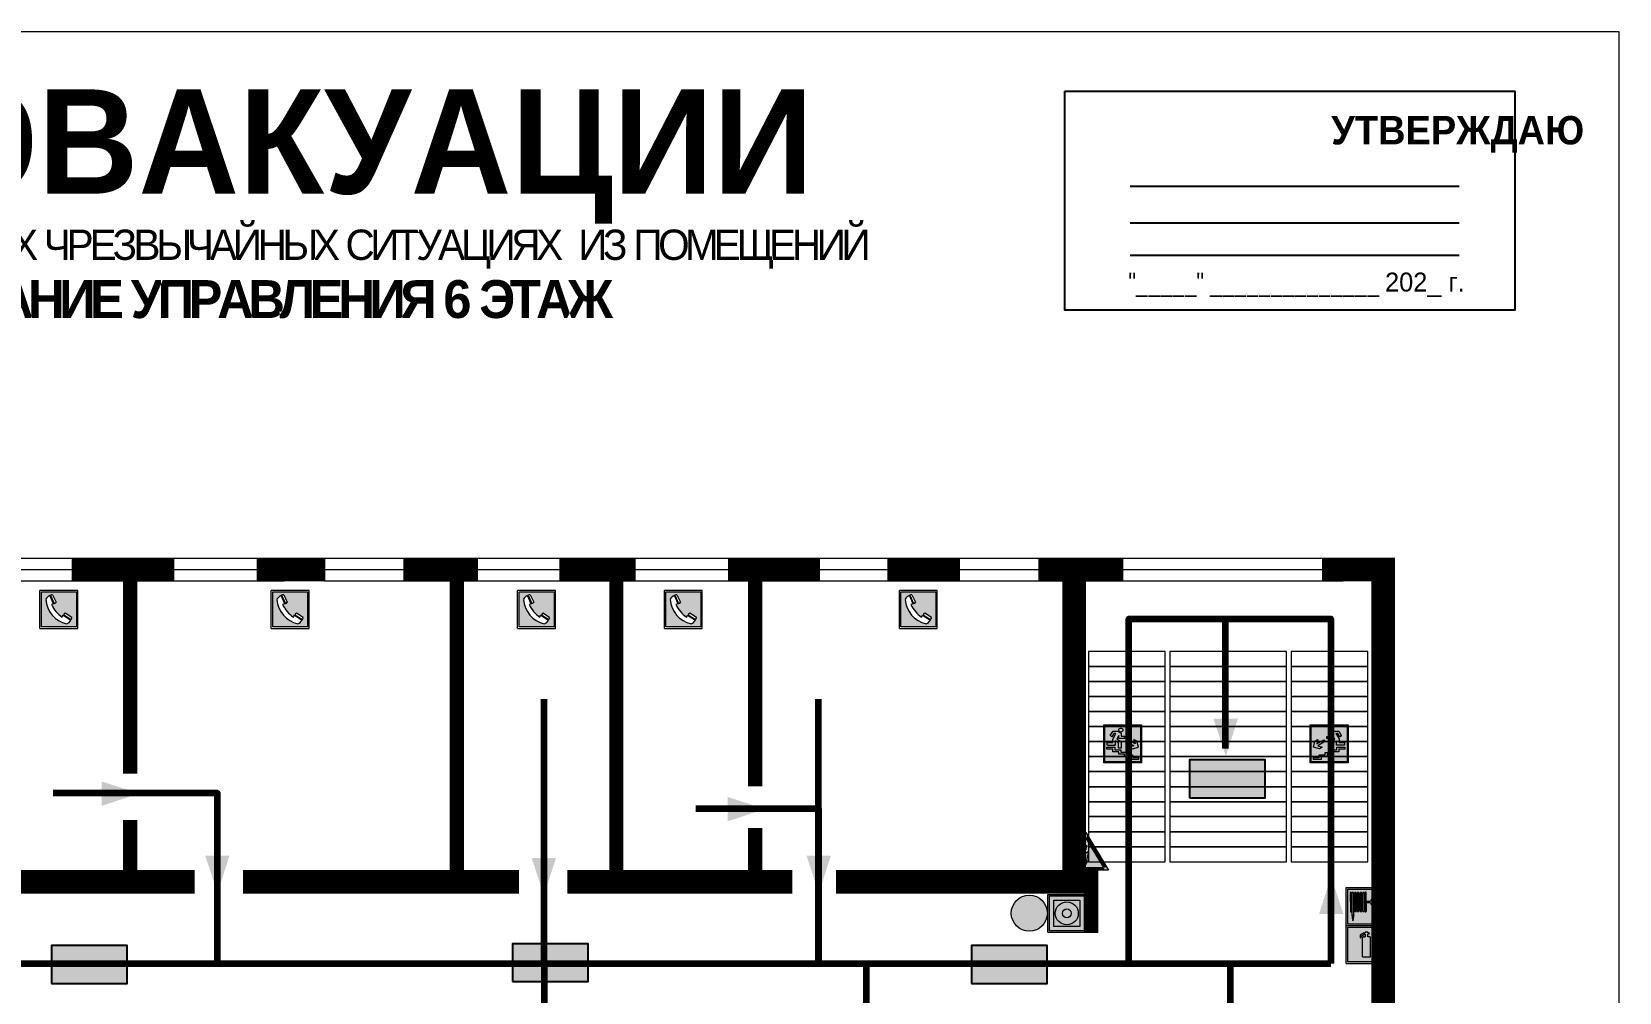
# Model space of a CAD drawing. Header units: millimetres. Extents: x 13114 to 67229, y 22859 to 38520.
# Drawn here: x 22828.1 to 23163.4, y 36536.9 to 36739.7 of the extents above; entities that cross this region are included whole.
import ezdxf

# ---------------------------------------------------------------- set-up
doc = ezdxf.new("R2010")
doc.units = ezdxf.units.MM
doc.layers.add('План_Штампы', color=7, linetype='Continuous')
doc.styles.add('обычный', font='arial.ttf')

# ---------------------------------------------------------------- blocks, each defined once
blk = doc.blocks.new('вниз')
at = {"lineweight": 0, "true_color": 0xffffff}
h = blk.add_hatch(color=7, dxfattribs=at)
h.dxf.hatch_style = 1
h.paths.add_polyline_path([(40994.51, -4472.22), (40986.51, -4472.22), (40986.51, -4480.22), (40994.51, -4480.22)])
h.paths.add_polyline_path([(40994.31, -4472.42), (40994.31, -4480.01), (40986.71, -4480.01), (40986.71, -4472.42)], flags=16)
h.paths.add_polyline_path([(40988.43, -4473.53), (40989.43, -4473.53), (40990.19, -4473.96), (40990.19, -4474.6), (40991, -4474.6), (40991, -4475.06), (40989.73, -4475.06), (40989.73, -4474.46), (40989.3, -4475.18), (40990.17, -4475.7), (40990.17, -4477.11), (40989.63, -4477.11), (40989.63, -4476.01), (40988.94, -4475.59), (40988.94, -4476.46), (40988.94, -4476.46), (40987.47, -4476.46), (40987.26, -4476.46), (40987.26, -4475.92), (40988.4, -4475.92), (40988.4, -4475.2), (40989.1, -4473.99), (40988.66, -4473.99), (40988.24, -4474.7), (40987.86, -4474.47), (40988.41, -4473.56)], flags=0)
h.paths.add_polyline_path([(40990.55, -4473.29, -1), (40989.69, -4473.29, -1)], flags=0)
h.paths.add_polyline_path([(40988.85, -4476.89), (40988.85, -4477.43), (40990.1, -4477.43), (40990.1, -4477.99), (40991.34, -4477.99), (40991.34, -4478.54), (40992.59, -4478.54), (40992.59, -4479.09), (40993.83, -4479.09), (40993.83, -4479.52), (40992.17, -4479.52), (40992.17, -4478.97), (40990.91, -4478.97), (40990.91, -4478.41), (40989.68, -4478.41), (40989.68, -4477.86), (40988.43, -4477.86), (40988.43, -4477.31), (40987.6, -4477.31), (40987.18, -4477.31), (40987.18, -4476.89)], flags=0)
h.paths.add_polyline_path([(40991.61, -4475.33), (40993.12, -4476.2), (40992.9, -4475.27), (40993.48, -4475.6), (40993.83, -4476.88), (40992.56, -4477.22), (40991.97, -4476.88), (40992.9, -4476.61), (40991.38, -4475.74), (40991.58, -4475.39)], flags=0)
h.paths.add_polyline_path([(40990.19, -4473.96), (40989.43, -4473.53), (40988.43, -4473.53), (40988.41, -4473.56), (40987.86, -4474.47), (40988.24, -4474.7), (40988.66, -4473.99), (40989.1, -4473.99), (40988.4, -4475.2), (40988.4, -4475.92), (40987.26, -4475.92), (40987.26, -4476.46), (40987.47, -4476.46), (40988.94, -4476.46), (40988.94, -4476.27), (40988.94, -4475.59), (40989.63, -4476.01), (40989.63, -4477.11), (40990.17, -4477.11), (40990.17, -4475.7), (40989.3, -4475.18), (40989.73, -4474.46), (40989.73, -4475.06), (40991, -4475.06), (40991, -4474.6), (40990.19, -4474.6)], flags=0)
h.paths.add_polyline_path([(40990.55, -4473.29, 1), (40989.69, -4473.29, 1)], flags=0)
h.paths.add_polyline_path([(40991.61, -4475.33), (40991.58, -4475.39), (40991.38, -4475.74), (40992.9, -4476.61), (40991.97, -4476.88), (40992.56, -4477.22), (40993.83, -4476.88), (40993.48, -4475.6), (40992.9, -4475.27), (40993.12, -4476.2)], flags=0)
h.paths.add_polyline_path([(40990.1, -4477.43), (40988.85, -4477.43), (40988.85, -4476.89), (40987.18, -4476.89), (40987.18, -4477.31), (40987.6, -4477.31), (40988.43, -4477.31), (40988.43, -4477.86), (40989.68, -4477.86), (40989.68, -4478.41), (40990.91, -4478.41), (40990.91, -4478.97), (40992.17, -4478.97), (40992.17, -4479.52), (40993.83, -4479.52), (40993.83, -4479.09), (40992.59, -4479.09), (40992.59, -4478.54), (40991.34, -4478.54), (40991.34, -4477.99), (40990.1, -4477.99)], flags=0)
at = {"lineweight": 0}
h = blk.add_hatch(color=126, dxfattribs=at)
h.dxf.hatch_style = 1
h.paths.add_polyline_path([(40994.31, -4472.42), (40986.71, -4472.42), (40986.71, -4480.01), (40994.31, -4480.01)])
h.paths.add_polyline_path([(40988.43, -4473.53), (40989.43, -4473.53), (40990.19, -4473.96), (40990.19, -4474.6), (40991, -4474.6), (40991, -4475.06), (40989.73, -4475.06), (40989.73, -4474.46), (40989.3, -4475.18), (40990.17, -4475.7), (40990.17, -4477.11), (40989.63, -4477.11), (40989.63, -4476.01), (40988.94, -4475.59), (40988.94, -4476.46), (40988.94, -4476.46), (40987.47, -4476.46), (40987.26, -4476.46), (40987.26, -4475.92), (40988.4, -4475.92), (40988.4, -4475.2), (40989.1, -4473.99), (40988.66, -4473.99), (40988.24, -4474.7), (40987.86, -4474.47), (40988.41, -4473.56)], flags=16)
h.paths.add_polyline_path([(40990.55, -4473.29, -1), (40989.69, -4473.29, -1)], flags=16)
h.paths.add_polyline_path([(40988.85, -4476.89), (40988.85, -4477.43), (40990.1, -4477.43), (40990.1, -4477.99), (40991.34, -4477.99), (40991.34, -4478.54), (40992.59, -4478.54), (40992.59, -4479.09), (40993.83, -4479.09), (40993.83, -4479.52), (40992.17, -4479.52), (40992.17, -4478.97), (40990.91, -4478.97), (40990.91, -4478.41), (40989.68, -4478.41), (40989.68, -4477.86), (40988.43, -4477.86), (40988.43, -4477.31), (40987.6, -4477.31), (40987.18, -4477.31), (40987.18, -4476.89)], flags=16)
h.paths.add_polyline_path([(40991.61, -4475.33), (40993.12, -4476.2), (40992.9, -4475.27), (40993.48, -4475.6), (40993.83, -4476.88), (40992.56, -4477.22), (40991.97, -4476.88), (40992.9, -4476.61), (40991.38, -4475.74), (40991.58, -4475.39)], flags=16)
at = {"lineweight": 0, "true_color": 0xffffff}
h = blk.add_hatch(color=7, dxfattribs=at)
h.dxf.hatch_style = 1
h.paths.add_polyline_path([(40989.73, -4474.46), (40989.73, -4475.06), (40991, -4475.06), (40991, -4474.6), (40990.19, -4474.6), (40990.19, -4473.96), (40989.43, -4473.53), (40988.43, -4473.53), (40988.41, -4473.56), (40987.86, -4474.47), (40988.24, -4474.7), (40988.66, -4473.99), (40989.1, -4473.99), (40988.4, -4475.2), (40988.4, -4475.92), (40987.26, -4475.92), (40987.26, -4476.46), (40987.47, -4476.46), (40988.94, -4476.46), (40988.94, -4475.59), (40989.63, -4476.01), (40989.63, -4477.11), (40990.17, -4477.11), (40990.17, -4475.7), (40989.3, -4475.18)])
h.paths.add_polyline_path([(40989.69, -4473.29, 1), (40990.55, -4473.29, 1)])
h.paths.add_polyline_path([(40991.61, -4475.33), (40991.58, -4475.39), (40991.38, -4475.74), (40992.9, -4476.61), (40991.97, -4476.88), (40992.56, -4477.22), (40993.83, -4476.88), (40993.48, -4475.6), (40992.9, -4475.27), (40993.12, -4476.2)])
h.paths.add_polyline_path([(40990.1, -4477.43), (40988.85, -4477.43), (40988.85, -4476.89), (40987.18, -4476.89), (40987.18, -4477.31), (40987.6, -4477.31), (40988.43, -4477.31), (40988.43, -4477.86), (40989.68, -4477.86), (40989.68, -4478.41), (40990.91, -4478.41), (40990.91, -4478.97), (40992.17, -4478.97), (40992.17, -4479.52), (40993.83, -4479.52), (40993.83, -4479.09), (40992.59, -4479.09), (40992.59, -4478.54), (40991.34, -4478.54), (40991.34, -4477.99), (40990.1, -4477.99)])
at = {"color": 126, "lineweight": 0}
for points in [[(40986.51, -4472.22), (40994.51, -4472.22), (40994.51, -4480.22), (40986.51, -4480.22)], [(40986.71, -4472.42), (40994.31, -4472.42), (40994.31, -4480.01), (40986.71, -4480.01)]]:
    blk.add_lwpolyline(points, close=True, dxfattribs=at)
for points in [[(40987.47, -4476.46), (40987.26, -4476.46), (40987.26, -4475.92), (40988.4, -4475.92), (40988.4, -4475.2), (40989.1, -4473.99), (40988.66, -4473.99), (40988.24, -4474.7), (40987.86, -4474.47), (40988.41, -4473.56), (40988.43, -4473.53), (40989.43, -4473.53), (40990.19, -4473.96), (40990.19, -4474.6), (40991, -4474.6), (40991, -4475.06), (40989.73, -4475.06), (40989.73, -4474.46), (40989.3, -4475.18), (40990.17, -4475.7), (40990.17, -4477.11), (40989.63, -4477.11), (40989.63, -4476.01), (40988.94, -4475.59), (40988.94, -4476.46)], [(40991.58, -4475.39), (40991.38, -4475.74), (40992.9, -4476.61), (40991.97, -4476.88), (40992.56, -4477.22), (40993.83, -4476.88), (40993.48, -4475.6), (40992.9, -4475.27), (40993.12, -4476.2), (40991.61, -4475.33), (40991.58, -4475.39)], [(40987.6, -4477.31), (40987.18, -4477.31), (40987.18, -4476.89), (40988.85, -4476.89), (40988.85, -4477.43), (40990.1, -4477.43), (40990.1, -4477.99), (40991.34, -4477.99), (40991.34, -4478.54), (40992.59, -4478.54), (40992.59, -4479.09), (40993.83, -4479.09), (40993.83, -4479.52), (40992.17, -4479.52), (40992.17, -4478.97), (40990.91, -4478.97), (40990.91, -4478.41), (40989.68, -4478.41), (40989.68, -4477.86), (40988.43, -4477.86), (40988.43, -4477.31), (40987.6, -4477.31)], [(40987.47, -4476.46), (40988.94, -4476.46), (40988.94, -4476.27)]]:
    blk.add_lwpolyline(points, dxfattribs=at)
blk.add_circle((40990.12, -4473.29), 0.432, dxfattribs=at)
blk = doc.blocks.new('вниз 3')
at = {"lineweight": 0, "true_color": 0xffffff}
h = blk.add_hatch(color=7, dxfattribs=at)
h.dxf.hatch_style = 1
h.paths.add_polyline_path([(40997.5, -4475.69), (40997.25, -4475.28), (40995.76, -4476.15), (40995.97, -4475.23), (40995.39, -4475.56), (40995.05, -4476.83), (40996.33, -4477.17), (40996.91, -4476.83), (40996, -4476.55)], flags=0)
h.paths.add_polyline_path([(40999.81, -4473.95), (41000.22, -4473.95), (41000.64, -4474.67), (41001.03, -4474.43), (41000.46, -4473.49), (41000.42, -4473.49), (40999.43, -4473.49), (40998.68, -4473.92), (40998.68, -4474.57), (40997.88, -4474.57), (40997.88, -4475), (40999.14, -4475), (40999.14, -4474.43), (40999.14, -4474.38), (40999.59, -4475.15), (40998.72, -4475.67), (40998.72, -4477.06), (40999.24, -4477.06), (40999.24, -4475.96), (40999.95, -4475.56), (40999.95, -4476.43), (41001.61, -4476.43), (41001.61, -4475.88), (41000.47, -4475.88), (41000.47, -4475.12)], flags=0)
h.paths.add_polyline_path([(40999.2, -4473.24, 1), (40998.35, -4473.24, 1)], flags=0)
h.paths.add_polyline_path([(41000.46, -4477.26), (41001.69, -4477.26), (41001.69, -4476.84), (41000.03, -4476.84), (41000.03, -4477.39), (40998.78, -4477.39), (40998.78, -4477.95), (40997.53, -4477.95), (40997.53, -4478.5), (40996.29, -4478.5), (40996.29, -4479.06), (40995.05, -4479.06), (40995.05, -4479.48), (40995.29, -4479.48), (40996.72, -4479.48), (40996.72, -4478.92), (40997.97, -4478.92), (40997.97, -4478.36), (40999.2, -4478.36), (40999.2, -4477.81), (41000.46, -4477.81)], flags=0)
h.paths.add_polyline_path([(41002.37, -4472.17), (40994.37, -4472.17), (40994.37, -4480.17), (41002.37, -4480.17)])
h.paths.add_polyline_path([(41002.16, -4479.96), (40994.57, -4479.96), (40994.57, -4472.37), (41002.16, -4472.37)], flags=16)
h.paths.add_polyline_path([(41001.61, -4475.88), (41001.61, -4476.43), (40999.95, -4476.43), (40999.95, -4475.56), (40999.24, -4475.96), (40999.24, -4477.06), (40998.72, -4477.06), (40998.72, -4475.67), (40999.59, -4475.15), (40999.14, -4474.38), (40999.14, -4474.43), (40999.14, -4475), (40997.88, -4475), (40997.88, -4474.57), (40998.68, -4474.57), (40998.68, -4473.92), (40999.43, -4473.49), (41000.42, -4473.49), (41000.46, -4473.49), (41001.03, -4474.43), (41000.64, -4474.67), (41000.22, -4473.95), (40999.81, -4473.95), (41000.47, -4475.12), (41000.47, -4475.88)], flags=0)
h.paths.add_polyline_path([(41001.69, -4476.84), (41001.69, -4477.26), (41000.46, -4477.26), (41000.46, -4477.81), (40999.2, -4477.81), (40999.2, -4478.36), (40997.97, -4478.36), (40997.97, -4478.92), (40996.72, -4478.92), (40996.72, -4479.48), (40995.05, -4479.48), (40995.05, -4479.06), (40996.29, -4479.06), (40996.29, -4478.5), (40997.53, -4478.5), (40997.53, -4477.95), (40998.78, -4477.95), (40998.78, -4477.39), (41000.03, -4477.39), (41000.03, -4476.84)], flags=0)
h.paths.add_polyline_path([(40998.35, -4473.24, -1), (40999.2, -4473.24, -1)], flags=0)
h.paths.add_polyline_path([(40997.5, -4475.69), (40996, -4476.55), (40996.91, -4476.83), (40996.33, -4477.17), (40995.05, -4476.83), (40995.39, -4475.56), (40995.97, -4475.23), (40995.76, -4476.15), (40997.25, -4475.28)], flags=0)
at = {"lineweight": 0}
h = blk.add_hatch(color=126, dxfattribs=at)
h.dxf.hatch_style = 1
h.paths.add_polyline_path([(41002.16, -4472.37), (40994.57, -4472.37), (40994.57, -4479.96), (41002.16, -4479.96)])
h.paths.add_polyline_path([(40995.97, -4475.23), (40995.76, -4476.15), (40997.25, -4475.28), (40997.5, -4475.69), (40996, -4476.55), (40996.91, -4476.83), (40996.33, -4477.17), (40995.05, -4476.83), (40995.39, -4475.56)], flags=16)
h.paths.add_polyline_path([(40997.88, -4474.57), (40998.68, -4474.57), (40998.68, -4473.92), (40999.43, -4473.49), (41000.42, -4473.49), (41000.46, -4473.49), (41001.03, -4474.43), (41000.64, -4474.67), (41000.22, -4473.95), (40999.81, -4473.95), (41000.47, -4475.12), (41000.47, -4475.88), (41001.61, -4475.88), (41001.61, -4476.43), (40999.95, -4476.43), (40999.95, -4475.56), (40999.24, -4475.96), (40999.24, -4477.06), (40998.72, -4477.06), (40998.72, -4475.67), (40999.59, -4475.15), (40999.14, -4474.38), (40999.14, -4474.43), (40999.14, -4475), (40997.88, -4475)], flags=16)
h.paths.add_polyline_path([(40998.35, -4473.24, -1), (40999.2, -4473.24, -1)], flags=16)
h.paths.add_polyline_path([(40997.53, -4477.95), (40998.78, -4477.95), (40998.78, -4477.39), (41000.03, -4477.39), (41000.03, -4476.84), (41001.69, -4476.84), (41001.69, -4477.26), (41000.46, -4477.26), (41000.46, -4477.81), (40999.2, -4477.81), (40999.2, -4478.36), (40997.97, -4478.36), (40997.97, -4478.92), (40996.72, -4478.92), (40996.72, -4479.48), (40995.05, -4479.48), (40995.05, -4479.06), (40996.29, -4479.06), (40996.29, -4478.5), (40997.53, -4478.5)], flags=16)
at = {"lineweight": 0, "true_color": 0xffffff}
h = blk.add_hatch(color=7, dxfattribs=at)
h.dxf.hatch_style = 1
h.paths.add_polyline_path([(40999.2, -4473.24, 1), (40998.35, -4473.24, 1)])
h.paths.add_polyline_path([(40999.81, -4473.95), (41000.22, -4473.95), (41000.64, -4474.67), (41001.03, -4474.43), (41000.46, -4473.49), (41000.42, -4473.49), (40999.43, -4473.49), (40998.68, -4473.92), (40998.68, -4474.57), (40997.88, -4474.57), (40997.88, -4475), (40999.14, -4475), (40999.14, -4474.43), (40999.14, -4474.38), (40999.59, -4475.15), (40998.72, -4475.67), (40998.72, -4477.06), (40999.24, -4477.06), (40999.24, -4475.96), (40999.95, -4475.56), (40999.95, -4476.43), (41001.61, -4476.43), (41001.61, -4475.88), (41000.47, -4475.88), (41000.47, -4475.12)])
h.paths.add_polyline_path([(40999.2, -4477.81), (41000.46, -4477.81), (41000.46, -4477.26), (41001.69, -4477.26), (41001.69, -4476.84), (41000.03, -4476.84), (41000.03, -4477.39), (40998.78, -4477.39), (40998.78, -4477.95), (40997.53, -4477.95), (40997.53, -4478.5), (40996.29, -4478.5), (40996.29, -4479.06), (40995.05, -4479.06), (40995.05, -4479.48), (40995.29, -4479.48), (40996.72, -4479.48), (40996.72, -4478.92), (40997.97, -4478.92), (40997.97, -4478.36), (40999.2, -4478.36)])
h.paths.add_polyline_path([(40997.5, -4475.69), (40997.25, -4475.28), (40995.76, -4476.15), (40995.97, -4475.23), (40995.39, -4475.56), (40995.05, -4476.83), (40996.33, -4477.17), (40996.91, -4476.83), (40996, -4476.55)])
at = {"color": 126, "lineweight": 0}
for points in [[(40994.37, -4472.17), (41002.37, -4472.17), (41002.37, -4480.17), (40994.37, -4480.17)], [(40994.57, -4472.37), (41002.16, -4472.37), (41002.16, -4479.96), (40994.57, -4479.96)]]:
    blk.add_lwpolyline(points, close=True, dxfattribs=at)
for points in [[(40995.05, -4476.83), (40995.39, -4475.56), (40995.97, -4475.23), (40995.76, -4476.15), (40997.25, -4475.28), (40997.5, -4475.69), (40996, -4476.55), (40996.91, -4476.83), (40996.33, -4477.17), (40995.05, -4476.83)], [(40999.14, -4474.43), (40999.14, -4475), (40997.88, -4475), (40997.88, -4474.57), (40998.68, -4474.57), (40998.68, -4473.92), (40999.43, -4473.49), (41000.42, -4473.49), (41000.46, -4473.49), (41001.03, -4474.43), (41000.64, -4474.67), (41000.22, -4473.95), (40999.81, -4473.95), (41000.47, -4475.12), (41000.47, -4475.88), (41001.61, -4475.88), (41001.61, -4476.43), (40999.95, -4476.43), (40999.95, -4475.56), (40999.24, -4475.96), (40999.24, -4477.06), (40998.72, -4477.06), (40998.72, -4475.67), (40999.59, -4475.15), (40999.14, -4474.38), (40999.14, -4474.43)], [(40995.29, -4479.48), (40995.05, -4479.48), (40995.05, -4479.06), (40996.29, -4479.06), (40996.29, -4478.5), (40997.53, -4478.5), (40997.53, -4477.95), (40998.78, -4477.95), (40998.78, -4477.39), (41000.03, -4477.39), (41000.03, -4476.84), (41001.69, -4476.84), (41001.69, -4477.26), (41000.46, -4477.26), (41000.46, -4477.81), (40999.2, -4477.81), (40999.2, -4478.36), (40997.97, -4478.36), (40997.97, -4478.92), (40996.72, -4478.92), (40996.72, -4479.48), (40995.05, -4479.48)]]:
    blk.add_lwpolyline(points, dxfattribs=at)
blk.add_circle((40998.77, -4473.24), 0.426, dxfattribs=at)
blk = doc.blocks.new('A$C7B4425F7')
at = {"true_color": 0xffffff}
blk.add_hatch(color=7, dxfattribs=at).paths.add_polyline_path([(0, 0), (-16, 0), (-16, -8), (0, -8)])
h = blk.add_hatch(color=126)
h.paths.add_polyline_path([(-0.2, -0.2), (-15.8, -0.2), (-15.8, -7.8), (-0.2, -7.8)])
h.paths.add_polyline_path([(-11.76, -2.03), (-11.76, -3.66), (-11.17, -3.66, -0.568275), (-11.17, -6.18), (-12.58, -6.18), (-12.58, -2.03)], flags=16)
h.paths.add_polyline_path([(-13.33, -4.12, -0.495768), (-13.59, -6.18), (-15.03, -6.18), (-15.03, -2.03), (-13.59, -2.03, -0.487973)], flags=16)
h.paths.add_polyline_path([(-10.25, -2.03), (-9.48, -2.03), (-9.48, -6.18), (-10.25, -6.18)], flags=16)
h.paths.add_polyline_path([(-13.84, -3.69), (-14.24, -3.69), (-14.24, -3.03), (-13.9, -3.03, -0.692621)], flags=0)
h.paths.add_polyline_path([(-9.15, -2.03), (-8.4, -2.03), (-8.04, -3.07), (-7.68, -2.03), (-6.93, -2.03), (-7.64, -4.1), (-6.93, -6.18), (-7.68, -6.18), (-8.04, -5.14), (-8.4, -6.18), (-9.15, -6.18), (-8.44, -4.1)], flags=16)
h.paths.add_polyline_path([(-11.76, -4.46), (-11.42, -4.46, -0.692621), (-11.36, -5.12), (-11.76, -5.12)], flags=0)
h.paths.add_polyline_path([(-13.9, -5.2), (-14.24, -5.2), (-14.24, -4.55), (-13.84, -4.55, -0.708038)], flags=0)
edge = h.paths.add_edge_path(flags=16)
edge.add_ellipse((-5.51, -4.08), major_axis=(0, 2.05), ratio=0.586184, start_angle=0, end_angle=360)
edge = h.paths.add_edge_path(flags=0)
edge.add_ellipse((-5.51, -4.08), major_axis=(0, 1.14), ratio=0.454828, start_angle=0, end_angle=360)
h.paths.add_polyline_path([(-4.13, -4.96, 0.377264), (-3.48, -4.52, 0.0555), (-3.16, -2.03), (-1.66, -2.03), (-1.66, -4.96), (-0.96, -4.96), (-0.96, -7.01), (-1.75, -7.01), (-1.75, -6.18), (-3.3, -6.18), (-3.3, -7.02), (-4.13, -7.02)], flags=16)
h.paths.add_polyline_path([(-2.73, -2.91), (-2.28, -2.91), (-2.28, -4.96), (-3.05, -4.96, 0.079136)], flags=0)
at = {"color": 126}
blk.add_lwpolyline([(-16, -8), (0, -8), (0, 0), (-16, 0)], close=True, dxfattribs=at)
blk = doc.blocks.new('A$C54414219')
at = {"true_color": 0xffffff}
h = blk.add_hatch(color=7, dxfattribs=at)
h.paths.add_polyline_path([(2.39, -9.45), (2.39, -18.3), (11.23, -18.3), (11.23, -9.45)], flags=0)
h.paths.add_polyline_path([(10.71, -13.87, -1), (2.92, -13.87, -1)], flags=0)
h.paths.add_polyline_path([(8.3, -13.87, -1), (5.33, -13.87, -1)], flags=0)
h.paths.add_polyline_path([(0.41, -7.47), (0.41, -20.27), (13.21, -20.27), (13.21, -7.47)])
h.paths.add_polyline_path([(0.92, -19.77), (12.71, -19.77), (12.71, -7.98), (0.92, -7.98)], flags=16)
h.paths.add_polyline_path([(11.23, -9.45), (11.23, -18.3), (2.39, -18.3), (2.39, -9.45)], flags=0)
at = {"lineweight": 5}
h = blk.add_hatch(color=242, dxfattribs=at)
h.paths.add_polyline_path([(12.71, -7.98), (0.92, -7.98), (0.92, -19.77), (12.71, -19.77)])
h.paths.add_polyline_path([(11.23, -18.3), (2.39, -18.3), (2.39, -9.45), (11.23, -9.45)], flags=16)
h.paths.add_polyline_path([(10.71, -13.87, -1), (2.92, -13.87, -1)], flags=0)
h.paths.add_polyline_path([(8.3, -13.87, -1), (5.33, -13.87, -1)], flags=0)
at = {"true_color": 0xffffff}
h = blk.add_hatch(color=7, dxfattribs=at)
h.paths.add_polyline_path([(2.39, -9.45), (2.39, -18.3), (11.23, -18.3), (11.23, -9.45)])
h.paths.add_polyline_path([(10.71, -13.87, -1), (2.92, -13.87, -1)], flags=16)
h.paths.add_polyline_path([(8.3, -13.87, -1), (5.33, -13.87, -1)], flags=0)
at = {"lineweight": 5}
h = blk.add_hatch(color=242, dxfattribs=at)
h.paths.add_polyline_path([(2.92, -13.87, 1), (10.71, -13.87, 1)])
h.paths.add_polyline_path([(8.3, -13.87, -1), (5.33, -13.87, -1)], flags=16)
at = {"color": 242, "lineweight": 5}
for p, q in [((0.41, -20.27), (0.41, -7.47)), ((0.41, -7.47), (13.21, -7.47)), ((0.41, -7.47), (13.21, -7.47)), ((13.21, -20.27), (13.21, -7.47)), ((0.41, -20.27), (13.21, -20.27))]:
    blk.add_line(p, q, dxfattribs=at)
for points in [[(0.92, -7.98), (12.71, -7.98), (12.71, -19.77), (0.92, -19.77)], [(2.39, -9.45), (11.23, -9.45), (11.23, -18.3), (2.39, -18.3)]]:
    blk.add_lwpolyline(points, close=True, dxfattribs=at)
for radius in [3.89, 1.49]:
    blk.add_circle((6.81, -13.87), radius, dxfattribs=at)
blk = doc.blocks.new('A$C7B8C2D5B')
at = {"lineweight": 0}
h = blk.add_hatch(color=5, dxfattribs=at)
h.dxf.hatch_style = 1
h.paths.add_polyline_path([(1.4, -3.02, 1), (-2.11, -3.02, 1)])
at = {"color": 5, "lineweight": 0}
blk.add_circle((-0.36, -3.02), 1.75, dxfattribs=at)
blk = doc.blocks.new('A$C3E6D3DDE')
at = {"lineweight": 5}
h = blk.add_hatch(color=40, dxfattribs=at)
h.paths.add_polyline_path([(24.1, 1.45), (16.46, -11.35), (31.74, -11.35)])
h.paths.add_polyline_path([(24.09, -0.46), (30.03, -10.41), (18.14, -10.41)], flags=16)
h.paths.add_polyline_path([(24.54, -3.08), (23.41, -6.02), (25.13, -5.01), (24.33, -8.5), (24.82, -8.27), (23.79, -9.86), (23.4, -8.04), (23.8, -8.43), (24.04, -6.29), (22.39, -7.25), (23.44, -3.08)], flags=0)
h = blk.add_hatch(color=256, dxfattribs=at)
h.paths.add_polyline_path([(24.37, 0.03, 0.567511), (23.82, 0.03), (17.59, -10.4, 0.582454), (17.86, -10.88), (30.32, -10.88, 0.582149), (30.6, -10.4)])
h.paths.add_polyline_path([(24.09, -0.46), (18.14, -10.41), (30.03, -10.41)], flags=16)
h.paths.add_polyline_path([(24.54, -3.08), (23.41, -6.02), (25.13, -5.01), (24.33, -8.5), (24.82, -8.27), (23.79, -9.86), (23.4, -8.04), (23.8, -8.43), (24.04, -6.29), (22.39, -7.25), (23.44, -3.08)], flags=0)
h = blk.add_hatch(color=40, dxfattribs=at)
h.paths.add_polyline_path([(24.09, -0.46), (18.14, -10.41), (30.03, -10.41)])
h.paths.add_polyline_path([(24.82, -8.27), (23.79, -9.86), (23.4, -8.04), (23.8, -8.43), (24.04, -6.29), (22.39, -7.25), (23.44, -3.08), (24.54, -3.08), (23.41, -6.02), (25.13, -5.01), (24.33, -8.5)], flags=16)
at = {"color": 40, "lineweight": 5}
for p, q in [((16.46, -11.35), (24.1, 1.45)), ((24.1, 1.45), (31.74, -11.35))]:
    blk.add_line(p, q, dxfattribs=at)
at = {"lineweight": 5}
for p, q in [((17.59, -10.4), (23.82, 0.03)), ((24.37, 0.03), (30.6, -10.4)), ((18.14, -10.41), (24.09, -0.46)), ((23.44, -3.08), (22.39, -7.25)), ((23.41, -6.02), (24.54, -3.08)), ((25.13, -5.01), (23.41, -6.02)), ((24.54, -3.08), (23.44, -3.08)), ((24.09, -0.46), (30.03, -10.41)), ((24.33, -8.5), (25.13, -5.01)), ((18.14, -10.41), (30.03, -10.41)), ((22.39, -7.25), (24.04, -6.29)), ((23.8, -8.43), (23.4, -8.04)), ((23.4, -8.04), (23.79, -9.86)), ((23.79, -9.86), (24.82, -8.27)), ((24.04, -6.29), (23.8, -8.43)), ((24.82, -8.27), (24.33, -8.5)), ((17.86, -10.88), (30.32, -10.88))]:
    blk.add_line(p, q, dxfattribs=at)
at = {"color": 50, "lineweight": 5}
blk.add_line((31.74, -11.35), (16.46, -11.35), dxfattribs=at)
blk = doc.blocks.new('A$C3AD82952')
at = {"true_color": 0xf5f5ff}
h = blk.add_hatch(color=7, dxfattribs=at)
h.dxf.hatch_style = 1
h.paths.add_polyline_path([(8.21, 8.73, 0.414214), (7.89, 9.05), (7.22, 9.05), (7.22, 9.92), (7.59, 9.92, 1), (7.57, 10.36), (7.22, 10.36), (7.22, 10.6), (6.43, 10.6), (6.43, 10.36), (6.01, 10.36), (4.74, 9.59), (4.74, 8.69), (4.98, 8.73), (4.98, 9.26), (6.12, 9.91), (6.43, 9.91), (6.43, 9.05), (5.76, 9.05, 0.414214), (5.44, 8.73), (5.44, 2.2), (8.21, 2.2)], flags=0)
h.paths.add_polyline_path([(12.8, 12.8), (0, 12.8), (0, 0), (12.8, 0)])
h.paths.add_polyline_path([(0.51, 12.29), (12.29, 12.29), (12.29, 0.51), (0.51, 0.51)], flags=16)
h.paths.add_polyline_path([(4.74, 9.59), (6.01, 10.36), (6.43, 10.36), (6.43, 10.6), (7.22, 10.6), (7.22, 10.36), (7.59, 10.36, -0.94586), (7.59, 9.92), (7.22, 9.92), (7.22, 9.05), (7.89, 9.05, -0.414214), (8.21, 8.73), (8.21, 2.2), (5.44, 2.2), (5.44, 8.73, -0.414214), (5.76, 9.05), (6.43, 9.05), (6.43, 9.91), (6.12, 9.91), (4.98, 9.26), (4.98, 8.73), (4.74, 8.69)], flags=0)
h = blk.add_hatch(color=242)
h.dxf.hatch_style = 1
h.paths.add_polyline_path([(12.29, 12.29), (0.51, 12.29), (0.51, 0.51), (12.29, 0.51)])
h.paths.add_polyline_path([(4.74, 8.69), (4.74, 9.59), (6.01, 10.36), (6.43, 10.36), (6.43, 10.6), (7.22, 10.6), (7.22, 10.36), (7.59, 10.36, -0.94586), (7.59, 9.92), (7.22, 9.92), (7.22, 9.05), (7.89, 9.05, -0.414214), (8.21, 8.73), (8.21, 2.2), (5.44, 2.2), (5.44, 8.73, -0.414214), (5.76, 9.05), (6.43, 9.05), (6.43, 9.91), (6.12, 9.91), (4.98, 9.26), (4.98, 8.73)], flags=16)
h = blk.add_hatch(color=7, dxfattribs=at)
h.dxf.hatch_style = 1
h.paths.add_polyline_path([(8.21, 8.73, 0.414214), (7.89, 9.05), (7.22, 9.05), (7.22, 9.92), (7.59, 9.92, 1), (7.57, 10.36), (7.22, 10.36), (7.22, 10.6), (6.43, 10.6), (6.43, 10.36), (6.01, 10.36), (4.74, 9.59), (4.74, 8.69), (4.98, 8.73), (4.98, 9.26), (6.12, 9.91), (6.43, 9.91), (6.43, 9.05), (5.76, 9.05, 0.414214), (5.44, 8.73), (5.44, 2.2), (8.21, 2.2)])
at = {"color": 242, "lineweight": 5}
for p, q in [((0, 0), (0, 12.8)), ((0, 12.8), (12.8, 12.8)), ((12.8, 0), (12.8, 12.8)), ((6.01, 10.36), (4.74, 9.59)), ((4.74, 9.59), (4.74, 8.69)), ((4.74, 8.69), (4.98, 8.73)), ((4.98, 9.26), (6.12, 9.91)), ((4.98, 8.73), (4.98, 9.26)), ((5.44, 2.2), (5.44, 8.73)), ((5.76, 9.05), (6.43, 9.05)), ((6.01, 10.36), (6.43, 10.36)), ((6.12, 9.91), (6.43, 9.91)), ((7.22, 10.6), (6.43, 10.6)), ((6.43, 10.6), (6.43, 10.36)), ((6.43, 9.91), (6.43, 9.05)), ((7.22, 10.36), (7.22, 10.6)), ((7.59, 10.36), (7.22, 10.36)), ((7.22, 9.05), (7.22, 9.92)), ((7.59, 9.92), (7.22, 9.92)), ((7.89, 9.05), (7.22, 9.05)), ((8.21, 2.2), (8.21, 8.73)), ((0, 0), (12.8, 0)), ((5.44, 2.2), (8.21, 2.2))]:
    blk.add_line(p, q, dxfattribs=at)
blk.add_lwpolyline([(0.51, 12.29), (12.29, 12.29), (12.29, 0.51), (0.51, 0.51)], close=True, dxfattribs=at)
for centre, radius, start, end in [((5.76, 8.73), 0.32, 90, 180), ((7.58, 10.14), 0.223, 273.1875, 86.8125), ((7.89, 8.73), 0.32, 0, 90)]:
    blk.add_arc(centre, radius, start, end, dxfattribs=at)
blk = doc.blocks.new('A$C37112FD5')
at = {"true_color": 0xf5f5ff}
h = blk.add_hatch(color=7, dxfattribs=at)
h.dxf.hatch_style = 1
h.paths.add_polyline_path([(12.8, -7.4), (0, -7.4), (0, -20.2), (12.8, -20.2)])
h.paths.add_polyline_path([(12.29, -7.91), (12.29, -19.69), (0.51, -19.69), (0.51, -7.91)], flags=16)
h.paths.add_polyline_path([(4.98, -9.04, -0.42597), (5.17, -9.22), (5.17, -12.25), (5.17, -15.29, -0.432244), (4.98, -15.47), (4.83, -15.47, -0.42597), (4.64, -15.29), (4.64, -12.25), (4.64, -9.22, -0.432244), (4.83, -9.04)], flags=0)
h.paths.add_polyline_path([(4.28, -9.22), (4.28, -12.25), (4.28, -15.29, -0.432244), (4.09, -15.47), (3.94, -15.47, -0.42597), (3.75, -15.29), (3.75, -12.25), (3.75, -9.22, -0.432244), (3.94, -9.04), (4.09, -9.04, -0.42597)], flags=0)
h.paths.add_polyline_path([(5.72, -9.04), (5.87, -9.04, -0.42597), (6.06, -9.22), (6.06, -12.25), (6.06, -15.29, -0.432244), (5.87, -15.47), (5.72, -15.47, -0.42597), (5.53, -15.29), (5.53, -12.25), (5.53, -9.22, -0.432244)], flags=0)
h.paths.add_polyline_path([(6.42, -8.9), (6.5, -8.9, -0.42597), (6.69, -9.08), (6.69, -12.03), (8.21, -12.03, -15.824349), (8.21, -12.47), (6.69, -12.47), (6.69, -15.42, -0.432244), (6.5, -15.6), (6.42, -15.6)], flags=0)
h.paths.add_polyline_path([(3.39, -9.22), (3.39, -12.25), (3.39, -15.29, -0.432244), (3.2, -15.47), (3.05, -15.47, -0.42597), (2.85, -15.29), (2.85, -12.25), (2.85, -9.22, -0.432244), (3.05, -9.04), (3.2, -9.04, -0.42597)], flags=0)
h.paths.add_polyline_path([(2.5, -9.22), (2.5, -16.71), (1.96, -16.71), (1.96, -9.22, -0.432244), (2.15, -9.04), (2.31, -9.04, -0.42597)], flags=0)
h.paths.add_polyline_path([(1.61, -8.9), (1.61, -15.6), (1.57, -15.6, -0.42597), (1.37, -15.42), (1.37, -12.03), (1.37, -9.09, -0.432244), (1.57, -8.9)], flags=0)
h.paths.add_polyline_path([(9.76, -10.81), (9.76, -12.03), (8.49, -12.03, -0.336371)], flags=0)
h.paths.add_polyline_path([(8.49, -12.47), (9.76, -12.47), (9.76, -13.7, -0.336371)], flags=0)
h.paths.add_polyline_path([(10.11, -10.81, -0.336371), (11.38, -12.03), (10.11, -12.03)], flags=0)
h.paths.add_polyline_path([(10.11, -12.47), (11.38, -12.47, -0.336371), (10.11, -13.7)], flags=0)
h.paths.add_polyline_path([(2.5, -16.84), (2.5, -17.05), (1.97, -17.05), (1.97, -16.84)], flags=0)
h.paths.add_polyline_path([(2.5, -17.24, -0.033778), (2.24, -18.6, -0.033778), (1.97, -17.24)], flags=0)
h = blk.add_hatch(color=242)
h.dxf.hatch_style = 1
h.paths.add_polyline_path([(12.29, -7.91), (0.51, -7.91), (0.51, -19.69), (12.29, -19.69)])
h.paths.add_polyline_path([(6.42, -15.6), (6.42, -8.9), (6.5, -8.9, -0.42597), (6.69, -9.08), (6.69, -12.03), (8.21, -12.03, -15.824349), (8.21, -12.47), (6.69, -12.47), (6.69, -15.42, -0.432244), (6.5, -15.6)], flags=16)
h.paths.add_polyline_path([(5.87, -15.47), (5.72, -15.47, -0.42597), (5.53, -15.29), (5.53, -12.25), (5.53, -9.22, -0.432244), (5.72, -9.04), (5.87, -9.04, -0.42597), (6.06, -9.22), (6.06, -12.25), (6.06, -15.29, -0.432244)], flags=16)
h.paths.add_polyline_path([(4.98, -15.47), (4.83, -15.47, -0.42597), (4.64, -15.29), (4.64, -12.25), (4.64, -9.22, -0.432244), (4.83, -9.04), (4.98, -9.04, -0.42597), (5.17, -9.22), (5.17, -12.25), (5.17, -15.29, -0.432244)], flags=16)
h.paths.add_polyline_path([(4.09, -15.47), (3.94, -15.47, -0.42597), (3.75, -15.29), (3.75, -12.25), (3.75, -9.22, -0.432244), (3.94, -9.04), (4.09, -9.04, -0.42597), (4.28, -9.22), (4.28, -12.25), (4.28, -15.29, -0.432244)], flags=16)
h.paths.add_polyline_path([(3.2, -15.47), (3.05, -15.47, -0.42597), (2.85, -15.29), (2.85, -12.25), (2.85, -9.22, -0.432244), (3.05, -9.04), (3.2, -9.04, -0.42597), (3.39, -9.22), (3.39, -12.25), (3.39, -15.29, -0.432244)], flags=16)
h.paths.add_polyline_path([(2.5, -17.05), (1.97, -17.05), (1.97, -16.84), (2.5, -16.84)], flags=16)
h.paths.add_polyline_path([(2.5, -17.24, -0.033778), (2.24, -18.6, -0.033778), (1.97, -17.24)], flags=16)
h.paths.add_polyline_path([(2.5, -16.71), (1.96, -16.71), (1.96, -9.22, -0.432244), (2.15, -9.04), (2.31, -9.04, -0.42597), (2.5, -9.22)], flags=16)
h.paths.add_polyline_path([(1.61, -15.6), (1.57, -15.6, -0.42597), (1.37, -15.42), (1.37, -12.03), (1.37, -9.09, -0.432244), (1.57, -8.9), (1.61, -8.9)], flags=16)
h.paths.add_polyline_path([(8.49, -12.47), (9.76, -12.47), (9.76, -13.7, -0.336371)], flags=0)
h.paths.add_polyline_path([(10.11, -13.7), (10.11, -12.47), (11.38, -12.47, -0.336371)], flags=0)
h.paths.add_polyline_path([(8.49, -12.03, -0.336371), (9.76, -10.81), (9.76, -12.03)], flags=0)
h.paths.add_polyline_path([(10.11, -12.03), (10.11, -10.81, -0.336371), (11.38, -12.03)], flags=0)
h = blk.add_hatch(color=7, dxfattribs=at)
h.dxf.hatch_style = 1
h.paths.add_polyline_path([(1.61, -8.9), (1.57, -8.9, 0.432244), (1.37, -9.09), (1.37, -12.03), (1.37, -15.42, 0.42597), (1.57, -15.6), (1.61, -15.6)])
h.paths.add_polyline_path([(2.5, -9.22, 0.42597), (2.31, -9.04), (2.15, -9.04, 0.432244), (1.96, -9.22), (1.96, -16.71), (2.5, -16.71)])
h.paths.add_polyline_path([(2.5, -16.84), (1.97, -16.84), (1.97, -17.05), (2.5, -17.05)])
h.paths.add_polyline_path([(2.5, -17.24), (1.97, -17.24, 0.033778), (2.24, -18.6, 0.033778)])
h.paths.add_polyline_path([(3.39, -12.25), (3.39, -9.22, 0.42597), (3.2, -9.04), (3.05, -9.04, 0.432244), (2.85, -9.22), (2.85, -12.25), (2.85, -15.29, 0.42597), (3.05, -15.47), (3.2, -15.47, 0.432244), (3.39, -15.29)])
h.paths.add_polyline_path([(4.28, -12.25), (4.28, -9.22, 0.42597), (4.09, -9.04), (3.94, -9.04, 0.432244), (3.75, -9.22), (3.75, -12.25), (3.75, -15.29, 0.42597), (3.94, -15.47), (4.09, -15.47, 0.432244), (4.28, -15.29)])
h.paths.add_polyline_path([(5.17, -12.25), (5.17, -9.22, 0.42597), (4.98, -9.04), (4.83, -9.04, 0.432244), (4.64, -9.22), (4.64, -12.25), (4.64, -15.29, 0.42597), (4.83, -15.47), (4.98, -15.47, 0.432244), (5.17, -15.29)])
h.paths.add_polyline_path([(6.06, -12.25), (6.06, -9.22, 0.42597), (5.87, -9.04), (5.72, -9.04, 0.432244), (5.53, -9.22), (5.53, -12.25), (5.53, -15.29, 0.42597), (5.72, -15.47), (5.87, -15.47, 0.432244), (6.06, -15.29)])
h.paths.add_polyline_path([(6.69, -12.47), (8.21, -12.47, 15.824349), (8.21, -12.03), (6.69, -12.03), (6.69, -9.08, 0.42597), (6.5, -8.9), (6.42, -8.9), (6.42, -15.6), (6.5, -15.6, 0.432244), (6.69, -15.42)])
h.paths.add_polyline_path([(8.49, -12.47), (9.76, -12.47), (9.76, -13.7, -0.336371)], flags=16)
h.paths.add_polyline_path([(8.49, -12.03, -0.336371), (9.76, -10.81), (9.76, -12.03)], flags=16)
h.paths.add_polyline_path([(10.11, -12.47), (11.38, -12.47, -0.336371), (10.11, -13.7)], flags=16)
h.paths.add_polyline_path([(10.11, -12.03), (10.11, -10.81, -0.336371), (11.38, -12.03)], flags=16)
h = blk.add_hatch(color=242)
h.dxf.hatch_style = 1
h.paths.add_polyline_path([(9.76, -10.81, 0.336371), (8.49, -12.03), (9.76, -12.03)])
h.paths.add_polyline_path([(10.11, -10.81), (10.11, -12.03), (11.38, -12.03, 0.336371)])
h.paths.add_polyline_path([(11.38, -12.47), (10.11, -12.47), (10.11, -13.7, 0.336371)])
h.paths.add_polyline_path([(9.76, -12.47), (8.49, -12.47, 0.336371), (9.76, -13.7)])
at = {"color": 242, "lineweight": 5}
for p, q in [((0, -20.2), (0, -7.4)), ((0, -7.4), (12.8, -7.4)), ((1.37, -12.03), (1.37, -9.08)), ((1.57, -8.9), (1.61, -8.9)), ((1.61, -8.9), (1.61, -15.6)), ((1.96, -16.71), (1.96, -9.22)), ((2.15, -9.04), (2.31, -9.04)), ((2.5, -16.71), (2.5, -9.22)), ((2.85, -12.25), (2.85, -9.22)), ((3.05, -9.04), (3.2, -9.04)), ((3.39, -12.25), (3.39, -9.22)), ((3.75, -12.25), (3.75, -9.22)), ((3.94, -9.04), (4.09, -9.04)), ((4.28, -12.25), (4.28, -9.22)), ((4.64, -12.25), (4.64, -9.22)), ((4.83, -9.04), (4.98, -9.04)), ((5.17, -12.25), (5.17, -9.22)), ((5.53, -12.25), (5.53, -9.22)), ((5.72, -9.04), (5.87, -9.04)), ((6.06, -12.25), (6.06, -9.22)), ((6.42, -8.9), (6.42, -15.6)), ((6.5, -8.9), (6.42, -8.9)), ((6.69, -12.03), (6.69, -9.08)), ((12.8, -20.2), (12.8, -7.4)), ((1.37, -12.03), (1.37, -15.42)), ((1.57, -15.6), (1.61, -15.6)), ((2.85, -12.25), (2.85, -15.29)), ((3.05, -15.47), (3.2, -15.47)), ((3.39, -12.25), (3.39, -15.29)), ((3.75, -12.25), (3.75, -15.29)), ((3.94, -15.47), (4.09, -15.47)), ((4.28, -12.25), (4.28, -15.29)), ((4.64, -12.25), (4.64, -15.29)), ((4.83, -15.47), (4.98, -15.47)), ((5.17, -12.25), (5.17, -15.29)), ((5.53, -12.25), (5.53, -15.29)), ((5.72, -15.47), (5.87, -15.47)), ((6.06, -12.25), (6.06, -15.29)), ((6.42, -15.6), (6.5, -15.6)), ((8.21, -12.03), (6.69, -12.03)), ((8.21, -12.47), (6.69, -12.47)), ((6.69, -12.47), (6.69, -15.42)), ((9.76, -12.03), (8.49, -12.03)), ((9.76, -12.47), (8.49, -12.47)), ((9.76, -10.81), (9.76, -12.03)), ((9.76, -12.47), (9.76, -13.7)), ((10.11, -10.81), (10.11, -12.03)), ((11.38, -12.03), (10.11, -12.03)), ((11.38, -12.47), (10.11, -12.47)), ((10.11, -12.47), (10.11, -13.7)), ((0, -20.2), (12.8, -20.2)), ((1.96, -16.71), (2.5, -16.71)), ((1.97, -16.84), (2.5, -16.84)), ((1.97, -17.05), (1.97, -16.84)), ((2.5, -17.05), (1.97, -17.05)), ((1.97, -17.24), (2.5, -17.24)), ((2.5, -16.84), (2.5, -17.05))]:
    blk.add_line(p, q, dxfattribs=at)
blk.add_lwpolyline([(0.51, -7.91), (12.29, -7.91), (12.29, -19.69), (0.51, -19.69)], close=True, dxfattribs=at)
for centre, radius, start, end in [((1.56, -9.09), 0.182, 87.1027, 180.6071), ((2.15, -9.22), 0.182, 87.1027, 180.6071), ((2.32, -9.22), 0.182, 359.3929, 92.8973), ((3.04, -9.22), 0.182, 87.1027, 180.6071), ((3.21, -9.22), 0.182, 359.3929, 92.8973), ((3.93, -9.22), 0.182, 87.1027, 180.6071), ((4.1, -9.22), 0.182, 359.3929, 92.8973), ((4.82, -9.22), 0.182, 87.1027, 180.6071), ((4.99, -9.22), 0.182, 359.3929, 92.8973), ((5.71, -9.22), 0.182, 87.1027, 180.6071), ((5.88, -9.22), 0.182, 359.3929, 92.8973), ((6.51, -9.09), 0.182, 359.3929, 92.8973), ((9.93, -12.25), 1.74, 187.2319, 172.7681), ((1.56, -15.42), 0.182, 179.3929, 272.8973), ((3.04, -15.29), 0.182, 179.3929, 272.8973), ((3.21, -15.29), 0.182, 267.1027, 0.6071), ((3.93, -15.29), 0.182, 179.3929, 272.8973), ((4.1, -15.29), 0.182, 267.1027, 0.6071), ((4.82, -15.29), 0.182, 179.3929, 272.8973), ((4.99, -15.29), 0.182, 267.1027, 0.6071), ((5.71, -15.29), 0.182, 179.3929, 272.8973), ((5.88, -15.29), 0.182, 267.1027, 0.6071), ((6.51, -15.42), 0.182, 267.1027, 0.6071), ((9.93, -12.25), 1.46, 96.9927, 171.3585), ((9.93, -12.25), 1.46, 188.6415, 263.0073), ((9.93, -12.25), 1.46, 8.6415, 83.0073), ((9.93, -12.25), 1.46, 276.9927, 351.3585), ((12.17, -15.98), 10.27, 187.041, 194.7793), ((-7.7, -15.98), 10.27, 345.2207, 352.959)]:
    blk.add_arc(centre, radius, start, end, dxfattribs=at)
blk = doc.blocks.new('A$C32E8229D')
at = {"true_color": 0xffffff}
blk.add_hatch(color=7, dxfattribs=at).paths.add_polyline_path([(0, 0), (0, -8), (16, -8), (16, 0)])
h = blk.add_hatch(color=126)
h.paths.add_polyline_path([(0.2, -0.2), (15.8, -0.2), (15.8, -7.8), (0.2, -7.8)])
h.paths.add_polyline_path([(13.49, -2.05), (12.08, -2.05), (11.37, -2.63, 0.162397), (11.29, -2.84), (11.29, -3.63), (10.35, -3.63), (10.35, -4.05), (11.68, -4.05), (11.68, -3.48), (12.26, -4.28), (11.29, -5.1), (11.29, -6.78), (11.85, -6.78), (11.85, -5.44), (12.8, -4.64), (12.8, -5.94), (14.46, -5.94), (14.46, -5.39), (13.45, -5.39), (13.45, -3.97), (12.46, -2.59), (13.15, -2.59), (13.69, -3.34), (14.18, -3)], flags=16)
h.paths.add_polyline_path([(10.74, -1.82, 1), (11.8, -1.82, 1)], flags=16)
h.paths.add_polyline_path([(9.39, -3.59), (5.99, -3.59), (6.56, -3.03), (5.91, -3.03), (5.1, -3.83), (5.91, -4.64), (6.56, -4.64), (5.99, -4.09), (9.39, -4.09)], flags=16)
h.paths.add_polyline_path([(4.29, -1.08), (1.72, -1.08), (1.72, -6.6), (4.29, -6.6)], flags=16)
at = {"color": 126}
blk.add_lwpolyline([(16, -8), (0, -8), (0, 0), (16, 0)], close=True, dxfattribs=at)
blk = doc.blocks.new('A$C456E1F9C')
at = {"lineweight": 5}
h = blk.add_hatch(color=242, dxfattribs=at)
h.paths.add_polyline_path([(0.51, -1.47), (0.51, -13.26), (12.29, -13.26), (12.29, -1.47)])
h.paths.add_polyline_path([(5.42, -4.95, -0.254479), (4.78, -5.4), (3.52, -2.53, -0.209735), (4.23, -2.4)], flags=16)
h.paths.add_polyline_path([(8.53, -8.6), (10.87, -10.17), (10.54, -10.76), (8.03, -9.13, -0.192251)], flags=16)
h.paths.add_polyline_path([(4.61, -5.49, 0.005518), (3.87, -5.72, 0.128647), (7.49, -10.01, 0.00809), (7.83, -9.33), (10.47, -10.97, -0.16736), (8.99, -12.25, -0.327862), (1.95, -3.95, -0.166952), (3.36, -2.62)], flags=16)
at = {"color": 242, "lineweight": 5}
for p, q in [((0, -13.77), (0, -0.97)), ((12.8, -0.97), (0, -0.97)), ((4.61, -5.49), (3.36, -2.62)), ((3.52, -2.53), (4.78, -5.4)), ((4.23, -2.4), (5.42, -4.95)), ((12.8, -13.77), (12.8, -0.97)), ((7.83, -9.33), (10.47, -10.97)), ((8.03, -9.13), (10.54, -10.76)), ((10.81, -10.12), (8.53, -8.6)), ((10.54, -10.76), (10.8, -10.3)), ((10.8, -10.3), (10.81, -10.12)), ((0, -13.77), (12.8, -13.77))]:
    blk.add_line(p, q, dxfattribs=at)
blk.add_lwpolyline([(0.51, -1.47), (12.29, -1.47), (12.29, -13.26), (0.51, -13.26)], close=True, dxfattribs=at)
for centre, radius, start, end in [((4.59, -5.34), 2.99, 114.2845, 152.1974), ((11.12, -3.31), 9.19, 183.9915, 256.6009), ((4.02, -3.27), 0.891, 76.3284, 123.7092), ((4.68, -4.59), 0.824, 276.9621, 334.0723), ((14.98, -39.1), 35.17, 107.1487, 108.4135), ((13.86, -0.94), 11.08, 205.5536, 234.8762), ((-13.31, 0.8), 23.44, 332.5487, 334.4027), ((8.94, -9.5), 0.989, 114.4092, 157.9388), ((7.87, -9.46), 3, 291.9291, 329.9329)]:
    blk.add_arc(centre, radius, start, end, dxfattribs=at)

msp = doc.modelspace()

# ---------------------------------------------------------------- linework, layer by layer
at = {"color": 5, "lineweight": 0}
msp.add_lwpolyline([(22563.37, 36344.67), (23163.37, 36344.67), (23163.37, 36739.67), (22563.37, 36739.67)], close=True, dxfattribs=at)
msp.add_lwpolyline([(23046.32, 36727.14), (23141.32, 36727.14), (23141.32, 36680.94), (23046.32, 36680.94)], close=True)
for points in [[(23060.07, 36707.09), (23129.6, 36707.09)], [(23060.07, 36699.33), (23129.6, 36699.33)], [(23060.07, 36692.54), (23129.6, 36692.54)]]:
    msp.add_lwpolyline(points)
at = {"lineweight": 0}
for points in [[(22787.21, 36628.55), (22879.95, 36628.55)], [(22889.47, 36628.57), (23104.62, 36628.57)], [(22787.38, 36626.18), (22879.49, 36626.18)], [(22890.13, 36626.18), (23105.27, 36626.18)], [(22787.35, 36623.81), (22881.44, 36623.81)], [(22889.9, 36623.8), (23105.05, 36623.8)]]:
    msp.add_lwpolyline(points, dxfattribs=at)
at = {"lineweight": 100, "const_width": 5}
for points in [[(22836.53, 36626.18), (22858.19, 36626.18)], [(22875.61, 36626.18), (22890.13, 36626.18)], [(22906.6, 36626.18), (22922.33, 36626.18)], [(22939.56, 36626.18), (22955.66, 36626.18)], [(22975.13, 36626.18), (22994.6, 36626.18)], [(22997.97, 36560.25), (23048.26, 36560.25), (23048.26, 36626.18)], [(23008.83, 36626.18), (23024.18, 36626.18)], [(23040.66, 36626.18), (23058.63, 36626.18)], [(23100.57, 36626.18), (23113.49, 36626.18), (23113.49, 36558.39)], [(23113.49, 36563.06), (23113.49, 36457.16), (23099.34, 36457.16)], [(22807.22, 36560.25), (22862.52, 36560.25)], [(22842.11, 36560.25), (22856.28, 36560.25)], [(22872.72, 36560.25), (22930.99, 36560.25)], [(22941.25, 36560.25), (22988.76, 36560.25)]]:
    msp.add_lwpolyline(points, dxfattribs=at)
at = {"lineweight": 0, "const_width": 3}
for points in [[(22848.88, 36583.06), (22848.88, 36626.18)], [(22917.89, 36560.25), (22917.89, 36626.18)], [(22951.57, 36560.25), (22951.57, 36626.18)], [(22980.89, 36580.38), (22980.89, 36626.18)], [(22848.88, 36560.25), (22848.88, 36573.29)], [(22980.89, 36560.25), (22980.89, 36571.58)], [(23051.87, 36549.45), (23051.87, 36563.06)]]:
    msp.add_lwpolyline(points, dxfattribs=at)
at = {"color": 126, "lineweight": 100, "true_color": 0x008754}
for points in [[(23059.8, 36543.01), (23059.8, 36615.77), (23080.17, 36615.77), (23080.17, 36588.4)], [(23080.17, 36615.77), (23102.46, 36615.77), (23102.46, 36543.01)], [(22936.33, 36543.35), (22936.33, 36598.79)], [(22968.38, 36575.69), (22994.27, 36575.69), (22994.27, 36543.01), (22994.27, 36598.79)], [(22867.35, 36543.01), (22867.35, 36578.96), (22832.61, 36578.96)], [(22671.34, 36543.01), (22671.34, 36543.01), (23102.46, 36543.01)], [(22936.33, 36543.01), (22936.33, 36491.73)], [(22968.01, 36498.31), (23004.37, 36498.31), (23004.37, 36543.01)], [(23081.18, 36543.01), (23081.18, 36483.15), (23081.18, 36509), (23030.43, 36509)]]:
    msp.add_lwpolyline(points, dxfattribs=at)
at = {"lineweight": 0}
for points in [[(23051.3, 36605.67), (23067.51, 36605.67), (23067.51, 36608.84), (23051.3, 36608.84)], [(23068.46, 36605.67), (23093.13, 36605.67), (23093.13, 36608.84), (23068.46, 36608.84)], [(23094.1, 36605.67), (23110.3, 36605.67), (23110.3, 36608.84), (23094.1, 36608.84)], [(23051.3, 36602.5), (23067.51, 36602.5), (23067.51, 36605.67), (23051.3, 36605.67)], [(23068.46, 36602.5), (23093.13, 36602.5), (23093.13, 36605.67), (23068.46, 36605.67)], [(23094.1, 36602.5), (23110.3, 36602.5), (23110.3, 36605.67), (23094.1, 36605.67)], [(23051.3, 36599.34), (23067.51, 36599.34), (23067.51, 36602.5), (23051.3, 36602.5)], [(23068.46, 36599.34), (23093.13, 36599.34), (23093.13, 36602.5), (23068.46, 36602.5)], [(23094.1, 36599.34), (23110.3, 36599.34), (23110.3, 36602.5), (23094.1, 36602.5)], [(23051.3, 36596.17), (23067.51, 36596.17), (23067.51, 36599.34), (23051.3, 36599.34)], [(23068.46, 36596.17), (23093.13, 36596.17), (23093.13, 36599.34), (23068.46, 36599.34)], [(23094.1, 36596.17), (23110.3, 36596.17), (23110.3, 36599.34), (23094.1, 36599.34)], [(23051.3, 36593), (23067.51, 36593), (23067.51, 36596.17), (23051.3, 36596.17)], [(23068.46, 36593), (23093.13, 36593), (23093.13, 36596.17), (23068.46, 36596.17)], [(23094.1, 36593), (23110.3, 36593), (23110.3, 36596.17), (23094.1, 36596.17)], [(23051.3, 36589.83), (23067.51, 36589.83), (23067.51, 36593), (23051.3, 36593)], [(23068.46, 36589.83), (23093.13, 36589.83), (23093.13, 36593), (23068.46, 36593)], [(23094.1, 36589.83), (23110.3, 36589.83), (23110.3, 36593), (23094.1, 36593)], [(23051.3, 36586.67), (23067.51, 36586.67), (23067.51, 36589.83), (23051.3, 36589.83)], [(23068.46, 36586.67), (23093.13, 36586.67), (23093.13, 36589.83), (23068.46, 36589.83)], [(23094.1, 36586.67), (23110.3, 36586.67), (23110.3, 36589.83), (23094.1, 36589.83)], [(23051.3, 36583.5), (23067.51, 36583.5), (23067.51, 36586.67), (23051.3, 36586.67)], [(23068.46, 36583.5), (23093.13, 36583.5), (23093.13, 36586.67), (23068.46, 36586.67)], [(23094.1, 36583.5), (23110.3, 36583.5), (23110.3, 36586.67), (23094.1, 36586.67)], [(23051.3, 36580.33), (23067.51, 36580.33), (23067.51, 36583.5), (23051.3, 36583.5)], [(23051.3, 36577.16), (23067.51, 36577.16), (23067.51, 36580.33), (23051.3, 36580.33)], [(23068.46, 36580.33), (23093.13, 36580.33), (23093.13, 36583.5), (23068.46, 36583.5)], [(23068.46, 36577.16), (23093.13, 36577.16), (23093.13, 36580.33), (23068.46, 36580.33)], [(23094.1, 36580.33), (23110.3, 36580.33), (23110.3, 36583.5), (23094.1, 36583.5)], [(23094.1, 36577.16), (23110.3, 36577.16), (23110.3, 36580.33), (23094.1, 36580.33)], [(23051.3, 36574), (23067.51, 36574), (23067.51, 36577.16), (23051.3, 36577.16)], [(23068.46, 36574), (23093.13, 36574), (23093.13, 36577.16), (23068.46, 36577.16)], [(23094.1, 36574), (23110.3, 36574), (23110.3, 36577.16), (23094.1, 36577.16)], [(23051.3, 36570.83), (23067.51, 36570.83), (23067.51, 36574), (23051.3, 36574)], [(23068.46, 36570.83), (23093.13, 36570.83), (23093.13, 36574), (23068.46, 36574)], [(23094.1, 36570.83), (23110.3, 36570.83), (23110.3, 36574), (23094.1, 36574)], [(23051.3, 36567.66), (23067.51, 36567.66), (23067.51, 36570.83), (23051.3, 36570.83)], [(23068.46, 36567.66), (23093.13, 36567.66), (23093.13, 36570.83), (23068.46, 36570.83)], [(23094.1, 36567.66), (23110.3, 36567.66), (23110.3, 36570.83), (23094.1, 36570.83)], [(23051.3, 36564.49), (23067.51, 36564.49), (23067.51, 36567.66), (23051.3, 36567.66)], [(23068.46, 36564.49), (23093.13, 36564.49), (23093.13, 36567.66), (23068.46, 36567.66)], [(23094.1, 36564.49), (23110.3, 36564.49), (23110.3, 36567.66), (23094.1, 36567.66)]]:
    msp.add_lwpolyline(points, close=True, dxfattribs=at)
at = {"layer": 'План_Штампы', "color": 126, "true_color": 0x008754}
for points in [[(23077.7, 36594.67), (23082.84, 36594.65), (23080.29, 36586.77)], [(22842.9, 36576.29), (22842.91, 36581.42), (22850.79, 36578.88)], [(22975.08, 36573.02), (22975.09, 36578.16), (22982.97, 36575.61)], [(22864.74, 36565.79), (22869.88, 36565.78), (22867.33, 36557.9)], [(22933.69, 36565.31), (22938.83, 36565.29), (22936.28, 36557.41)], [(22991.74, 36565.78), (22996.87, 36565.76), (22994.33, 36557.88)], [(23105.12, 36553.42), (23099.98, 36553.43), (23102.53, 36561.31)]]:
    msp.add_solid(points, dxfattribs=at)

# ---------------------------------------------------------------- block references
for name, p, xscale, yscale, zscale in [('A$C456E1F9C', (22829.85, 36622.34), 0.625, 0.625, 0.625), ('A$C456E1F9C', (22878.68, 36622.34), 0.625, 0.625, 0.625), ('A$C456E1F9C', (22930.73, 36622.34), 0.625, 0.625, 0.625), ('A$C456E1F9C', (22961.73, 36622.34), 0.625, 0.625, 0.625), ('A$C456E1F9C', (23011.36, 36622.34), 0.625, 0.625, 0.625), ('A$C3E6D3DDE', (23035.65, 36569.78), 0.625, 0.625, 0.625), ('A$C7B8C2D5B', (23039.57, 36560.21), 2.177419353276491, 2.177419353276491, 2.177419353276491), ('A$C54414219', (23042.45, 36562.26), 0.625, 0.625, 0.625), ('A$C37112FD5', (23105.73, 36563.64), 0.6249984004534781, 0.6249984004534781, 0.6249984004534781), ('A$C3AD82952', (23105.73, 36543.01), 0.625, 0.625, 0.625)]:
    msp.add_blockref(name, p, dxfattribs=dict(xscale=xscale, yscale=yscale, zscale=zscale))
at = {"color": 126, "true_color": 0x008754}
for name, p in [('вниз', (-17932.01, 41065.57)), ('вниз 3', (-17896.28, 41065.52))]:
    msp.add_blockref(name, p, dxfattribs=at)
at = {"layer": 'План_Штампы'}
msp.add_blockref('A$C7B4425F7', (23088.6, 36585.99), dxfattribs=at)
at = {"layer": 'План_Штампы', "color": 126, "true_color": 0x008754, "xscale": -1}
for p in [(22945.63, 36547.19), (23042.58, 36546.82), (22848.28, 36546.78)]:
    msp.add_blockref('A$C32E8229D', p, dxfattribs=at)

# ---------------------------------------------------------------- texts
at = {"lineweight": 0, "style": 'обычный'}
for s, insert, char_height, width, attachment_point in [('{\\fProxima Nova Rg|b1|i0|c204|p2;ПЛАН ЭВАКУАЦИИ}', (22716.02, 36727.5), 22, 493.8901, 1), ('\\pi-18,l18,t18;{\\fProxima Nova Rg|b1|i0|c204|p2;УТВЕРЖДАЮ\\H1.1997x; }', (23129.26, 36718.02), 6, 126.6484, 5), ('{\\fArial Narrow|b0|i0|c204|p34;"_____" ______________ \\fProxima Nova Rg|b0|i0|c204|p2;202_ г. }', (23095.22, 36686.26), 4, 78.6503, 5)]:
    msp.add_mtext(s, dxfattribs=dict(at, insert=insert, char_height=char_height, width=width, attachment_point=attachment_point))
at = {"color": 0, "lineweight": 0, "insert": (22866.88, 36698.09), "char_height": 8, "width": 449.2158, "attachment_point": 5, "style": 'обычный'}
msp.add_mtext('{\\fArial Black|b1|i0|c204|p34;\\H2x;\\T0.85;  \\fArial Narrow|b0|i0|c204|p34;\\H0.8x;\\W0.9;\\P\\fProxima Nova Rg|b0|i0|c204|p2;\\H0.5x;\\W1;\\C256;ПРИ ПОЖАРЕ  ИЛИ ДРУГИХ ЧРЕЗВЫЧАЙНЫХ СИТУАЦИЯХ  ИЗ ПОМЕЩЕНИЙ \\fProxima Nova Rg|b1|i0|c204|p2;\\H1.25x;\\PДАУ: ЗДАНИЕ УПРАВЛЕНИЯ\\fProxima Nova Rg|b1|i0|c0|p2; 6 \\fProxima Nova Rg|b1|i0|c204|p2;ЭТАЖ}', dxfattribs=at)

doc.saveas('drawing.dxf')
